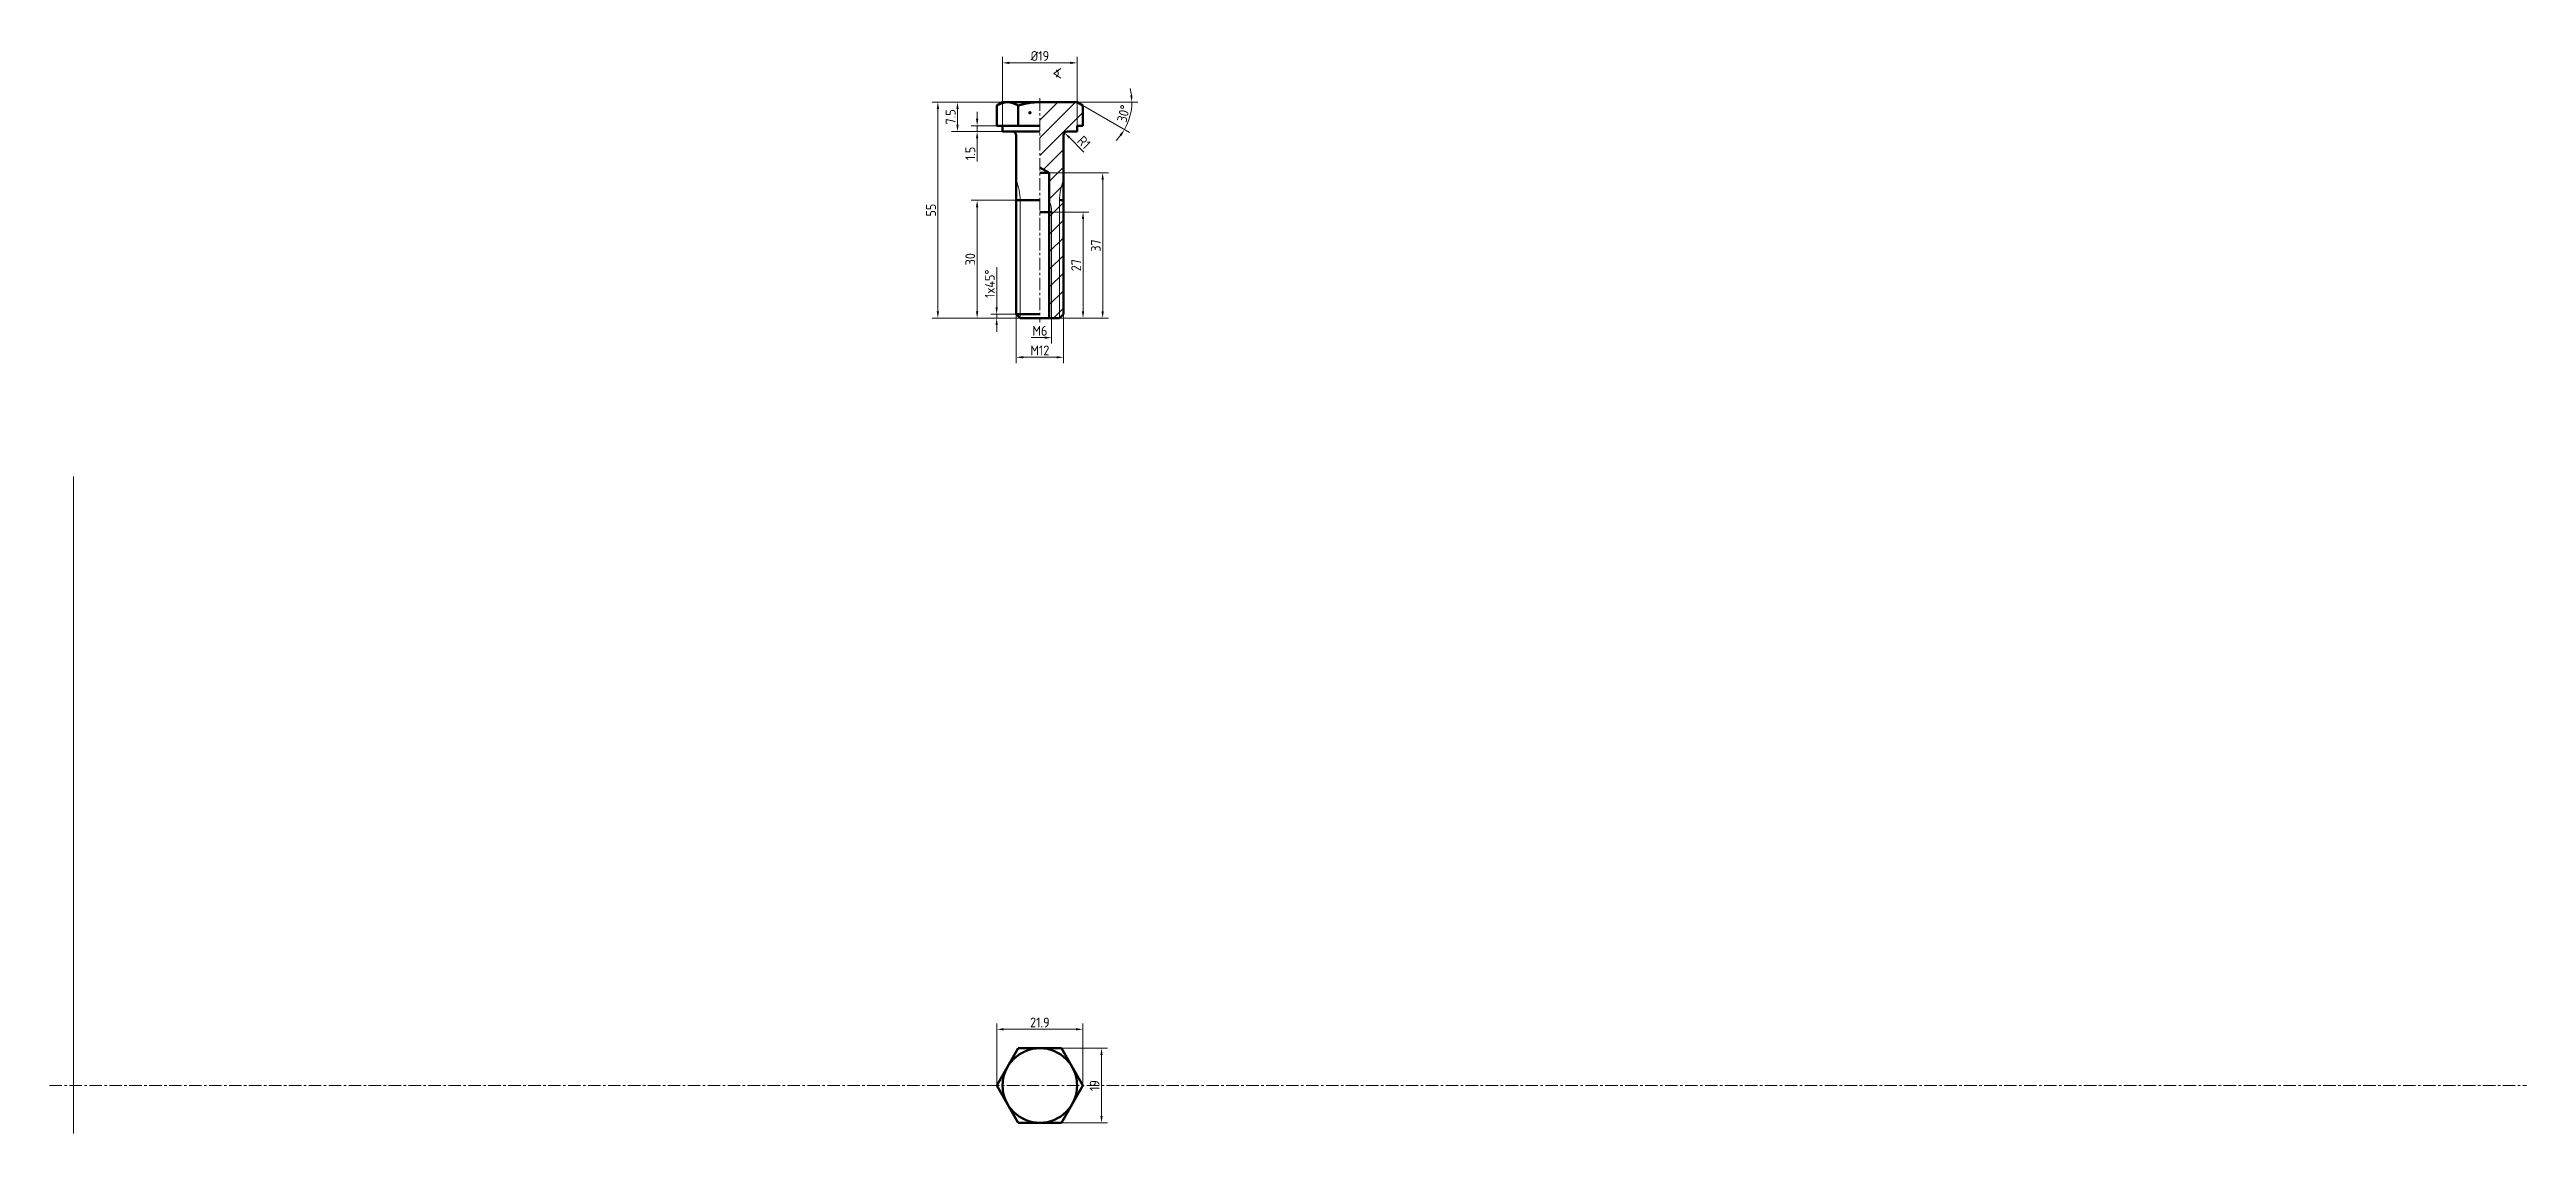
# Model space of a CAD drawing. Extents: x -483 to 147, y 50 to 326.
import ezdxf

# ---------------------------------------------------------------- set-up
doc = ezdxf.new("R2010")
doc.units = 0
doc.linetypes.add('CENTER', pattern=[50.8, 31.75, -6.35, 6.35, -6.35])
doc.layers.get('Defpoints').update_dxf_attribs({"linetype": 'CONTINUOUS'})
for name, color, linetype, lineweight in [('0A widoczne krawedzie i zarysy', 7, 'CONTINUOUS', 50), ('1 zarysy kladow miejscowych', 7, 'CONTINUOUS', 18), ('4 pomocnicze', 3, 'CONTINUOUS', 18), ('5 wymiarowanie', 7, 'CONTINUOUS', 18), ('7 osie', 7, 'CENTER', 18)]:
    doc.layers.add(name, color=color, linetype=linetype, lineweight=lineweight)
doc.styles.get("Standard").update_dxf_attribs({"font": 'geniso.shx'})
doc.dimstyles.new('STW25', dxfattribs={"dimscale": 0.5, "dimtxt": 5, "dimasz": 3.5, "dimexe": 3, "dimexo": 0, "dimgap": 1, "dimtad": 1, "dimdec": 1, "dimzin": 9, "dimdsep": 46, "dimtxsty": 'Standard', "dimcen": 0, "dimclrd": 256, "dimclre": 256, "dimclrt": 256, "dimadec": 1, "dimazin": 2, "dimtp": 0.1, "dimtm": 0.1, "dimtfac": 0.71, "dimtdec": 1, "dimtmove": 0, "dimatfit": 3, "dimfxl": 1, "dimtzin": 0, "dimlwd": -1, "dimlwe": -1, "dimarcsym": 0})
doc.dimstyles.new('STW25$4', dxfattribs={"dimscale": 0.5, "dimtxt": 5, "dimasz": 3.5, "dimexe": 3, "dimexo": 0, "dimgap": 1, "dimtad": 1, "dimdec": 1, "dimzin": 9, "dimdsep": 46, "dimtxsty": 'Standard', "dimcen": 0, "dimclrd": 256, "dimclre": 256, "dimclrt": 256, "dimadec": 1, "dimazin": 2, "dimtp": 0.1, "dimtm": 0.1, "dimtfac": 0.71, "dimtdec": 1, "dimtmove": 0, "dimatfit": 3, "dimfxl": 1, "dimtzin": 0, "dimlwd": -1, "dimlwe": -1, "dimarcsym": 0})

# ---------------------------------------------------------------- blocks, each defined once
blk = doc.blocks.new('*D9')
at = {"layer": '5 wymiarowanie', "ltscale": 0.1, "transparency": 16777216}
for p, q in [((-228.13, 257.33), (-228.13, 250.83)), ((-229.88, 252.33), (-233.32, 252.33))]:
    blk.add_line(p, q, dxfattribs=at)
blk.add_solid([(-229.88, 252.62), (-229.88, 252.04), (-228.13, 252.33)], dxfattribs=at)
at = {"layer": 'Defpoints', "color": 0, "ltscale": 0.1, "transparency": 16777216}
for p in [(-234.13, 257.33), (-228.13, 257.33), (-228.13, 252.33)]:
    blk.add_point(p, dxfattribs=at)
at = {"layer": '5 wymiarowanie', "ltscale": 0.1, "transparency": 16777216, "insert": (-231.13, 254.08), "char_height": 2.5, "attachment_point": 5}
blk.add_mtext('M6', dxfattribs=at)
blk = doc.blocks.new('*D10')
at = {"layer": '5 wymiarowanie', "ltscale": 0.1, "transparency": 16777216}
for p, q in [((-240.63, 312.3), (-258.6, 312.3)), ((-257.1, 310.55), (-257.1, 259.05)), ((-236.13, 257.3), (-258.6, 257.3))]:
    blk.add_line(p, q, dxfattribs=at)
for points in [[(-257.4, 310.55), (-256.81, 310.55), (-257.1, 312.3)], [(-257.4, 259.05), (-256.81, 259.05), (-257.1, 257.3)]]:
    blk.add_solid(points, dxfattribs=at)
at = {"layer": 'Defpoints', "color": 0, "ltscale": 0.1, "transparency": 16777216}
for p in [(-240.63, 312.3), (-257.1, 257.3), (-236.13, 257.3)]:
    blk.add_point(p, dxfattribs=at)
at = {"layer": '5 wymiarowanie', "ltscale": 0.1, "transparency": 16777216, "insert": (-258.85, 284.8), "char_height": 2.5, "attachment_point": 5, "rotation": 90}
blk.add_mtext('55', dxfattribs=at)
blk = doc.blocks.new('*D11')
at = {"layer": '5 wymiarowanie', "ltscale": 0.1, "transparency": 16777216}
for p, q in [((-240.63, 312.3), (-253.6, 312.3)), ((-252.1, 310.55), (-252.1, 306.55)), ((-240.63, 304.8), (-253.6, 304.8))]:
    blk.add_line(p, q, dxfattribs=at)
for points in [[(-252.4, 310.55), (-251.81, 310.55), (-252.1, 312.3)], [(-252.4, 306.55), (-251.81, 306.55), (-252.1, 304.8)]]:
    blk.add_solid(points, dxfattribs=at)
at = {"layer": 'Defpoints', "color": 0, "ltscale": 0.1, "transparency": 16777216}
for p in [(-240.63, 312.3), (-252.1, 304.8), (-240.63, 304.8)]:
    blk.add_point(p, dxfattribs=at)
at = {"layer": '5 wymiarowanie', "ltscale": 0.1, "transparency": 16777216, "insert": (-253.85, 308.55), "char_height": 2.5, "attachment_point": 5, "rotation": 90}
blk.add_mtext('7.5', dxfattribs=at)
blk = doc.blocks.new('*D12')
at = {"layer": '5 wymiarowanie', "ltscale": 0.1, "transparency": 16777216}
for p, q in [((-228.75, 294.3), (-213.63, 294.3)), ((-215.13, 292.55), (-215.13, 259.05)), ((-228.45, 257.3), (-213.63, 257.3))]:
    blk.add_line(p, q, dxfattribs=at)
for points in [[(-215.43, 292.55), (-214.84, 292.55), (-215.13, 294.3)], [(-215.43, 259.05), (-214.84, 259.05), (-215.13, 257.3)]]:
    blk.add_solid(points, dxfattribs=at)
at = {"layer": 'Defpoints', "color": 0, "ltscale": 0.1, "transparency": 16777216}
for p in [(-228.75, 294.3), (-228.45, 257.3), (-215.13, 257.3)]:
    blk.add_point(p, dxfattribs=at)
at = {"layer": '5 wymiarowanie', "ltscale": 0.1, "transparency": 16777216, "insert": (-216.88, 275.8), "char_height": 2.5, "attachment_point": 5, "rotation": 90}
blk.add_mtext('37', dxfattribs=at)
blk = doc.blocks.new('*D13')
at = {"layer": '5 wymiarowanie', "ltscale": 0.1, "transparency": 16777216}
for p, q in [((-228.13, 284.3), (-218.63, 284.3)), ((-220.13, 282.55), (-220.13, 259.05)), ((-228.13, 257.3), (-218.63, 257.3))]:
    blk.add_line(p, q, dxfattribs=at)
for points in [[(-220.43, 282.55), (-219.84, 282.55), (-220.13, 284.3)], [(-220.43, 259.05), (-219.84, 259.05), (-220.13, 257.3)]]:
    blk.add_solid(points, dxfattribs=at)
at = {"layer": 'Defpoints', "color": 0, "ltscale": 0.1, "transparency": 16777216}
for p in [(-228.13, 284.3), (-228.13, 257.3), (-220.13, 257.3)]:
    blk.add_point(p, dxfattribs=at)
at = {"layer": '5 wymiarowanie', "ltscale": 0.1, "transparency": 16777216, "insert": (-221.88, 270.8), "char_height": 2.5, "attachment_point": 5, "rotation": 90}
blk.add_mtext('27', dxfattribs=at)
blk = doc.blocks.new('*D14')
at = {"layer": '5 wymiarowanie', "ltscale": 0.1, "transparency": 16777216}
for p, q in [((-242.1, 61.92), (-242.1, 77.73)), ((-240.35, 76.23), (-221.91, 76.23)), ((-220.16, 61.92), (-220.16, 77.73))]:
    blk.add_line(p, q, dxfattribs=at)
for points in [[(-240.35, 76.52), (-240.35, 75.94), (-242.1, 76.23)], [(-221.91, 76.52), (-221.91, 75.94), (-220.16, 76.23)]]:
    blk.add_solid(points, dxfattribs=at)
at = {"layer": 'Defpoints', "color": 0, "ltscale": 0.1, "transparency": 16777216}
for p in [(-220.16, 76.23), (-242.1, 61.92), (-220.16, 61.92)]:
    blk.add_point(p, dxfattribs=at)
at = {"layer": '5 wymiarowanie', "ltscale": 0.1, "transparency": 16777216, "insert": (-231.13, 77.98), "char_height": 2.5, "attachment_point": 5}
blk.add_mtext('21.9', dxfattribs=at)
blk = doc.blocks.new('*D15')
at = {"layer": '5 wymiarowanie', "ltscale": 0.1, "transparency": 16777216}
for p, q in [((-225.65, 71.42), (-213.92, 71.42)), ((-215.42, 69.67), (-215.42, 54.17)), ((-225.65, 52.42), (-213.92, 52.42))]:
    blk.add_line(p, q, dxfattribs=at)
for points in [[(-215.71, 69.67), (-215.13, 69.67), (-215.42, 71.42)], [(-215.71, 54.17), (-215.13, 54.17), (-215.42, 52.42)]]:
    blk.add_solid(points, dxfattribs=at)
at = {"layer": 'Defpoints', "color": 0, "ltscale": 0.1, "transparency": 16777216}
for p in [(-225.65, 71.42), (-225.65, 52.42), (-215.42, 52.42)]:
    blk.add_point(p, dxfattribs=at)
at = {"layer": '5 wymiarowanie', "ltscale": 0.1, "transparency": 16777216, "insert": (-217.17, 61.92), "char_height": 2.5, "attachment_point": 5, "rotation": 90}
blk.add_mtext('19', dxfattribs=at)
blk = doc.blocks.new('*D16')
at = {"layer": '5 wymiarowanie', "ltscale": 0.1, "transparency": 16777216}
for p, q in [((-237.13, 287.3), (-248.6, 287.3)), ((-247.1, 285.55), (-247.1, 259.05)), ((-236.13, 257.3), (-248.6, 257.3))]:
    blk.add_line(p, q, dxfattribs=at)
for points in [[(-247.4, 285.55), (-246.81, 285.55), (-247.1, 287.3)], [(-247.4, 259.05), (-246.81, 259.05), (-247.1, 257.3)]]:
    blk.add_solid(points, dxfattribs=at)
at = {"layer": 'Defpoints', "color": 0, "ltscale": 0.1, "transparency": 16777216}
for p in [(-237.13, 287.3), (-247.1, 257.3), (-236.13, 257.3)]:
    blk.add_point(p, dxfattribs=at)
at = {"layer": '5 wymiarowanie', "ltscale": 0.1, "transparency": 16777216, "insert": (-248.85, 272.3), "char_height": 2.5, "attachment_point": 5, "rotation": 90}
blk.add_mtext('30', dxfattribs=at)
blk = doc.blocks.new('*D17')
at = {"layer": '5 wymiarowanie', "ltscale": 0.1, "transparency": 16777216}
for p, q in [((-237.13, 258.3), (-237.13, 245.83)), ((-225.13, 258.3), (-225.13, 245.83)), ((-235.38, 247.33), (-226.88, 247.33))]:
    blk.add_line(p, q, dxfattribs=at)
for points in [[(-235.38, 247.62), (-235.38, 247.04), (-237.13, 247.33)], [(-226.88, 247.62), (-226.88, 247.04), (-225.13, 247.33)]]:
    blk.add_solid(points, dxfattribs=at)
at = {"layer": 'Defpoints', "color": 0, "ltscale": 0.1, "transparency": 16777216}
for p in [(-237.13, 258.3), (-225.13, 258.3), (-225.13, 247.33)]:
    blk.add_point(p, dxfattribs=at)
at = {"layer": '5 wymiarowanie', "ltscale": 0.1, "transparency": 16777216, "insert": (-231.13, 249.08), "char_height": 2.5, "attachment_point": 5}
blk.add_mtext('M12', dxfattribs=at)
blk = doc.blocks.new('*D18')
at = {"layer": '5 wymiarowanie', "ltscale": 0.1, "transparency": 16777216}
for p, q in [((-240.63, 306.3), (-240.63, 323.8)), ((-238.88, 322.3), (-223.38, 322.3)), ((-221.63, 306.3), (-221.63, 323.8))]:
    blk.add_line(p, q, dxfattribs=at)
for points in [[(-238.88, 322.59), (-238.88, 322), (-240.63, 322.3)], [(-223.38, 322.59), (-223.38, 322), (-221.63, 322.3)]]:
    blk.add_solid(points, dxfattribs=at)
at = {"layer": 'Defpoints', "color": 0, "ltscale": 0.1, "transparency": 16777216}
for p in [(-221.63, 322.3), (-240.63, 306.3), (-221.63, 306.3)]:
    blk.add_point(p, dxfattribs=at)
at = {"layer": '5 wymiarowanie', "ltscale": 0.1, "transparency": 16777216, "insert": (-231.13, 324.05), "char_height": 2.5, "attachment_point": 5}
blk.add_mtext('%%C19 ', dxfattribs=at)
blk = doc.blocks.new('*D19')
at = {"layer": '5 wymiarowanie', "ltscale": 0.1, "transparency": 16777216}
for p, q in [((-221.63, 312.3), (-206.21, 312.3)), ((-220.16, 311.45), (-208.28, 304.59))]:
    blk.add_line(p, q, dxfattribs=at)
for start, end in [(7.20689, 14.41377), (330, 0), (315.58623, 322.79311)]:
    blk.add_arc((-221.63, 312.3), 13.92, start, end, dxfattribs=at)
for points in [[(-207.53, 314.06), (-208.11, 314.02), (-207.71, 312.3)], [(-210.79, 304.04), (-210.3, 303.72), (-209.58, 305.34)]]:
    blk.add_solid(points, dxfattribs=at)
at = {"layer": 'Defpoints', "color": 0, "ltscale": 0.1, "transparency": 16777216}
for p in [(-231.13, 312.3), (-221.63, 312.3), (-221.63, 312.3), (-220.16, 311.45), (-208.55, 307.53)]:
    blk.add_point(p, dxfattribs=at)
at = {"layer": '5 wymiarowanie', "ltscale": 0.1, "transparency": 16777216, "insert": (-209.81, 309.39), "char_height": 2.5, "attachment_point": 5, "rotation": 76.19675}
blk.add_mtext('30°', dxfattribs=at)
blk = doc.blocks.new('*D20')
at = {"layer": '5 wymiarowanie', "ltscale": 0.1, "transparency": 16777216}
for p, q in [((-247.1, 308.05), (-247.1, 309.8)), ((-240.63, 306.3), (-248.6, 306.3)), ((-240.63, 304.8), (-248.6, 304.8)), ((-247.1, 306.3), (-247.1, 304.8)), ((-247.1, 303.05), (-247.1, 297.19))]:
    blk.add_line(p, q, dxfattribs=at)
for points in [[(-247.4, 308.05), (-246.81, 308.05), (-247.1, 306.3)], [(-247.4, 303.05), (-246.81, 303.05), (-247.1, 304.8)]]:
    blk.add_solid(points, dxfattribs=at)
at = {"layer": 'Defpoints', "color": 0, "ltscale": 0.1, "transparency": 16777216}
for p in [(-247.1, 304.8), (-240.63, 306.3), (-240.63, 304.8)]:
    blk.add_point(p, dxfattribs=at)
at = {"layer": '5 wymiarowanie', "ltscale": 0.1, "transparency": 16777216, "insert": (-248.85, 299.24), "char_height": 2.5, "attachment_point": 5, "rotation": 90}
blk.add_mtext('1.5', dxfattribs=at)
blk = doc.blocks.new('*D21')
at = {"layer": '5 wymiarowanie', "ltscale": 0.1, "transparency": 16777216}
for p, q in [((-242.13, 260.05), (-242.13, 270.3)), ((-237.13, 258.3), (-243.63, 258.3)), ((-236.13, 257.3), (-243.63, 257.3)), ((-242.13, 257.3), (-242.13, 258.3)), ((-242.13, 255.55), (-242.13, 253.8))]:
    blk.add_line(p, q, dxfattribs=at)
for points in [[(-242.43, 260.05), (-241.84, 260.05), (-242.13, 258.3)], [(-242.43, 255.55), (-241.84, 255.55), (-242.13, 257.3)]]:
    blk.add_solid(points, dxfattribs=at)
at = {"layer": 'Defpoints', "color": 0, "ltscale": 0.1, "transparency": 16777216}
for p in [(-242.13, 258.3), (-237.13, 258.3), (-236.13, 257.3)]:
    blk.add_point(p, dxfattribs=at)
at = {"layer": '5 wymiarowanie', "ltscale": 0.1, "transparency": 16777216, "insert": (-243.88, 266.05), "char_height": 2.5, "attachment_point": 5, "rotation": 90}
blk.add_mtext('1x45%%D', dxfattribs=at)
blk = doc.blocks.new('*D25')
at = {"layer": '5 wymiarowanie', "transparency": 16777216}
blk.add_line((-219.89, 299.55), (-223.6, 303.27), dxfattribs=at)
blk.add_solid([(-223.4, 303.47), (-223.81, 303.06), (-224.84, 304.5)], dxfattribs=at)
at = {"layer": 'Defpoints', "color": 0, "transparency": 16777216}
for p in [(-224.84, 304.5), (-224.13, 303.8)]:
    blk.add_point(p, dxfattribs=at)
at = {"layer": '5 wymiarowanie', "transparency": 16777216, "insert": (-219.89, 302.03), "char_height": 2.5, "attachment_point": 5, "rotation": 315}
blk.add_mtext('R1', dxfattribs=at)

msp = doc.modelspace()

# ---------------------------------------------------------------- hatches: boundary and pattern name
at = {"layer": '1 zarysy kladow miejscowych', "ltscale": 0.1}
h = msp.add_hatch(dxfattribs=at)
h.set_pattern_fill('ANSI31', color=256)
h.paths.add_polyline_path([(-225.13, 303.8, -0.414214), (-224.13, 304.8), (-221.63, 304.8), (-221.63, 306.3), (-220.16, 306.3), (-220.16, 311.45), (-221.63, 312.3), (-231.13, 312.3), (-231.13, 295.67), (-228.75, 294.3), (-228.75, 257.3), (-228.45, 257.3), (-226.13, 257.3), (-225.13, 258.3)])
at = {"layer": '5 wymiarowanie', "ltscale": 0.1}
h = msp.add_hatch(color=256, dxfattribs=at)
edge = h.paths.add_edge_path()
edge.add_arc((-233.66, 309.59), 0.44, 0, 360)

# ---------------------------------------------------------------- linework, layer by layer
at = {"layer": '0A widoczne krawedzie i zarysy', "ltscale": 0.1}
for p, q in [((-240.63, 312.3), (-242.1, 311.45)), ((-242.1, 306.3), (-242.1, 311.45)), ((-240.63, 312.3), (-231.13, 312.3)), ((-236.62, 311.45), (-236.62, 306.3)), ((-221.63, 312.3), (-231.13, 312.3)), ((-221.63, 312.3), (-220.16, 311.45)), ((-220.16, 306.3), (-220.16, 311.45)), ((-240.63, 306.3), (-242.1, 306.3)), ((-240.63, 304.8), (-240.63, 306.3)), ((-240.63, 306.3), (-231.13, 306.3)), ((-238.13, 304.8), (-240.63, 304.8)), ((-238.13, 304.8), (-231.13, 304.8)), ((-237.13, 303.8), (-237.13, 258.3)), ((-225.13, 303.8), (-225.13, 258.3)), ((-224.13, 304.8), (-221.63, 304.8)), ((-221.63, 304.8), (-221.63, 306.3)), ((-220.16, 306.3), (-221.63, 306.3)), ((-228.75, 294.3), (-231.13, 295.67)), ((-231.13, 294.3), (-228.75, 294.3)), ((-228.75, 257.3), (-228.75, 294.3)), ((-237.13, 287.3), (-231.13, 287.3)), ((-228.13, 284.3), (-231.13, 284.3)), ((-225.13, 287.3), (-226.13, 287.3)), ((-237.13, 258.3), (-236.13, 257.3)), ((-237.13, 258.3), (-231.13, 258.3)), ((-231.13, 257.3), (-236.13, 257.3)), ((-231.13, 257.3), (-226.13, 257.3)), ((-225.13, 258.3), (-226.13, 257.3))]:
    msp.add_line(p, q, dxfattribs=at)
msp.add_lwpolyline([(-236.62, 71.42), (-242.1, 61.92), (-236.62, 52.42), (-225.65, 52.42), (-220.16, 61.92), (-225.65, 71.42)], close=True, dxfattribs=at)
msp.add_circle((-231.13, 61.92), 9.5, dxfattribs=at)
for centre, radius, start, end in [((-231.13, 294.14), 18.15, 90, 107.58795), ((-238.13, 303.8), 1, 0, 90), ((-224.13, 303.8), 1, 90, 180)]:
    msp.add_arc(centre, radius, start, end, dxfattribs=at)
msp.add_spline([(-242.1, 311.45), (-239.36, 312.3), (-236.62, 311.45)], degree=3, dxfattribs=at)
at = {"layer": '1 zarysy kladow miejscowych', "ltscale": 0.1}
for p, q in [((-236.13, 257.3), (-236.13, 287.3)), ((-228.13, 257.33), (-228.13, 284.3)), ((-226.1, 257.33), (-226.13, 287.3))]:
    msp.add_line(p, q, dxfattribs=at)
for centre, start, end in [((-249.68, 287.3), 0, 22.15559), ((-212.59, 287.3), 157.84441, 180)]:
    msp.add_arc(centre, 13.54, start, end, dxfattribs=at)
msp.add_open_spline([(-228.13, 284.3), (-228.18, 285.28), (-228.23, 286.26), (-228.75, 287)], degree=3, dxfattribs=at)
at = {"layer": '4 pomocnicze', "ltscale": 0.1}
for p, q in [((-242.1, 306.3), (-242.1, 311.45)), ((-242.1, 311.45), (-242.1, 310.33)), ((-240.63, 304.8), (-240.63, 306.3)), ((-240.63, 304.8), (-240.63, 306.3)), ((-477.25, 49.72), (-477.25, 216.94))]:
    msp.add_line(p, q, dxfattribs=at)
at = {"layer": '5 wymiarowanie', "ltscale": 0.1}
for p, q in [((-227.56, 319.61), (-225.81, 320.84)), ((-225.81, 318.39), (-227.56, 319.61)), ((-237.13, 258.3), (-231.13, 258.3)), ((-236.13, 257.3), (-237.13, 258.3)), ((-228.45, 257.3), (-231.13, 257.3))]:
    msp.add_line(p, q, dxfattribs=at)
msp.add_arc((-227.56, 319.61), 1.12, 305, 55, dxfattribs=at)
at = {"layer": '7 osie', "ltscale": 0.1}
for p, q in [((-231.13, 313.3), (-231.13, 256.3)), ((-483.36, 61.92), (147.5, 61.92))]:
    msp.add_line(p, q, dxfattribs=at)

# ---------------------------------------------------------------- dimensions: what is measured, and where the dimension line sits
at = {"layer": '5 wymiarowanie', "ltscale": 0.1}
for base, p1, p2, text, picture, middle in [((-221.63, 322.3), (-240.63, 306.3), (-221.63, 306.3), '%%C<> ', '*D18', (-231.13, 324.05)), ((-225.13, 247.33), (-237.13, 258.3), (-225.13, 258.3), 'M<>', '*D17', (-231.13, 249.08))]:
    dim = msp.add_linear_dim(base=base, p1=p1, p2=p2, text=text, dimstyle='STW25', dxfattribs=at)
    dim.commit()
    dim.dimension.update_dxf_attribs({"geometry": picture, "text_midpoint": middle})
dim = msp.add_angular_dim_2l(base=(-208.55, 307.53), line1=((-221.63, 312.3), (-231.13, 312.3)), line2=((-221.63, 312.3), (-220.16, 311.45)), dimstyle='STW25', dxfattribs=at)
dim.commit()
dim.dimension.update_dxf_attribs({"geometry": '*D19', "text_midpoint": (-208.11, 308.97), "dimtype": 162})
for base, p1, p2, picture, middle in [((-257.1, 257.3), (-240.63, 312.3), (-236.13, 257.3), '*D10', (-258.85, 284.8)), ((-252.1, 304.8), (-240.63, 312.3), (-240.63, 304.8), '*D11', (-253.85, 308.55)), ((-247.1, 304.8), (-240.63, 306.3), (-240.63, 304.8), '*D20', (-248.85, 299.24)), ((-215.13, 257.3), (-228.75, 294.3), (-228.45, 257.3), '*D12', (-216.88, 275.8)), ((-247.1, 257.3), (-237.13, 287.3), (-236.13, 257.3), '*D16', (-248.85, 272.3)), ((-220.13, 257.3), (-228.13, 284.3), (-228.13, 257.3), '*D13', (-221.88, 270.8)), ((-215.42, 52.42), (-225.65, 71.42), (-225.65, 52.42), '*D15', (-217.17, 61.92))]:
    dim = msp.add_linear_dim(base=base, p1=p1, p2=p2, angle=90, dimstyle='STW25', dxfattribs=at)
    dim.commit()
    dim.dimension.update_dxf_attribs({"geometry": picture, "text_midpoint": middle})
at = {"layer": '5 wymiarowanie'}
dim = msp.add_radius_dim(center=(-224.13, 303.8), mpoint=(-224.84, 304.5), dimstyle='STW25$4', override={"dimpost": ''}, dxfattribs=at)
dim.commit()
dim.dimension.update_dxf_attribs({"geometry": '*D25', "text_midpoint": (-221.13, 300.79), "dimtype": 164})
at = {"layer": '5 wymiarowanie', "ltscale": 0.1}
dim = msp.add_linear_dim(base=(-242.13, 258.3), p1=(-236.13, 257.3), p2=(-237.13, 258.3), angle=90, text='<>x45%%D', dimstyle='STW25', dxfattribs=at)
dim.commit()
dim.dimension.update_dxf_attribs({"geometry": '*D21', "text_midpoint": (-243.88, 266.05)})
dim = msp.add_linear_dim(base=(-228.13, 252.33), p1=(-234.13, 257.33), p2=(-228.13, 257.33), text='M<>', dimstyle='STW25', override={"dimse1": 1, "dimsd1": 1}, dxfattribs=at)
dim.commit()
dim.dimension.update_dxf_attribs({"geometry": '*D9', "text_midpoint": (-231.13, 254.08)})
dim = msp.add_linear_dim(base=(-220.16, 76.23), p1=(-242.1, 61.92), p2=(-220.16, 61.92), dimstyle='STW25', dxfattribs=at)
dim.commit()
dim.dimension.update_dxf_attribs({"geometry": '*D14', "text_midpoint": (-231.13, 77.98)})

doc.saveas('drawing.dxf')
